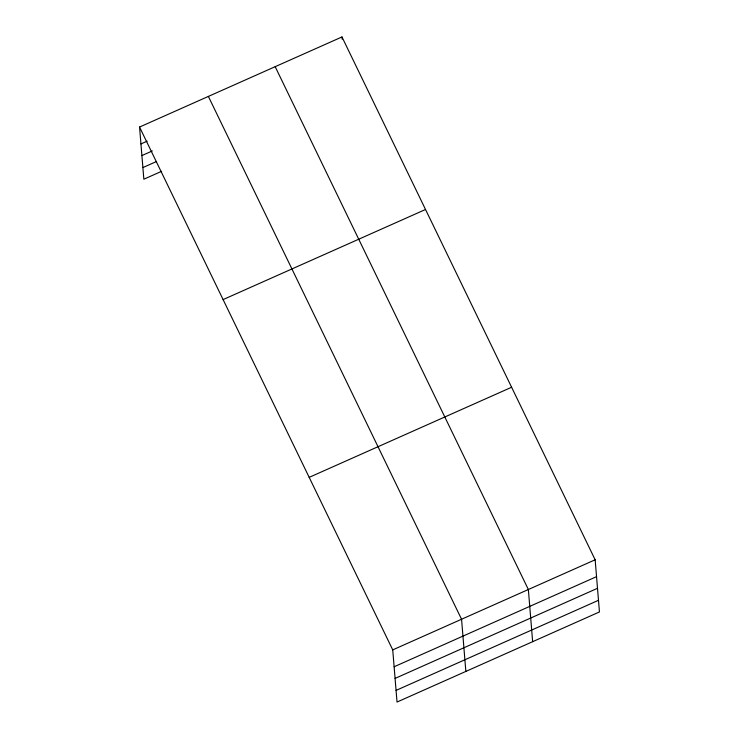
<?xml version="1.0" encoding="UTF-8"?>
<svg xmlns="http://www.w3.org/2000/svg" width="739" height="739" viewBox="0 0 739 739"><rect width="100%" height="100%" fill="white"/><g stroke="black" fill="none" stroke-linecap="round" stroke-linejoin="round"><path stroke-width="1.11" d="M139.551 127.053L341.972 36.95L595.154 559.783L599.449 611.947L397.028 702.05L392.732 649.886L139.551 127.053L143.846 179.217L161.573 171.328M140.946 143.929L147.2 141.149M141.897 155.578L152.326 150.932M142.886 167.577L156.446 161.536M223.104 299.591L425.525 209.488M309.188 477.357L511.61 387.245M392.732 649.886L595.154 559.783M394.127 666.763L596.549 576.651M395.079 678.411L597.5 588.299M396.067 690.402L598.488 600.299M275.176 66.686L528.357 589.519L532.643 641.683M208.38 96.421L461.561 619.254L465.847 671.409M341.972 36.95L342.157 39.204"/></g></svg>
